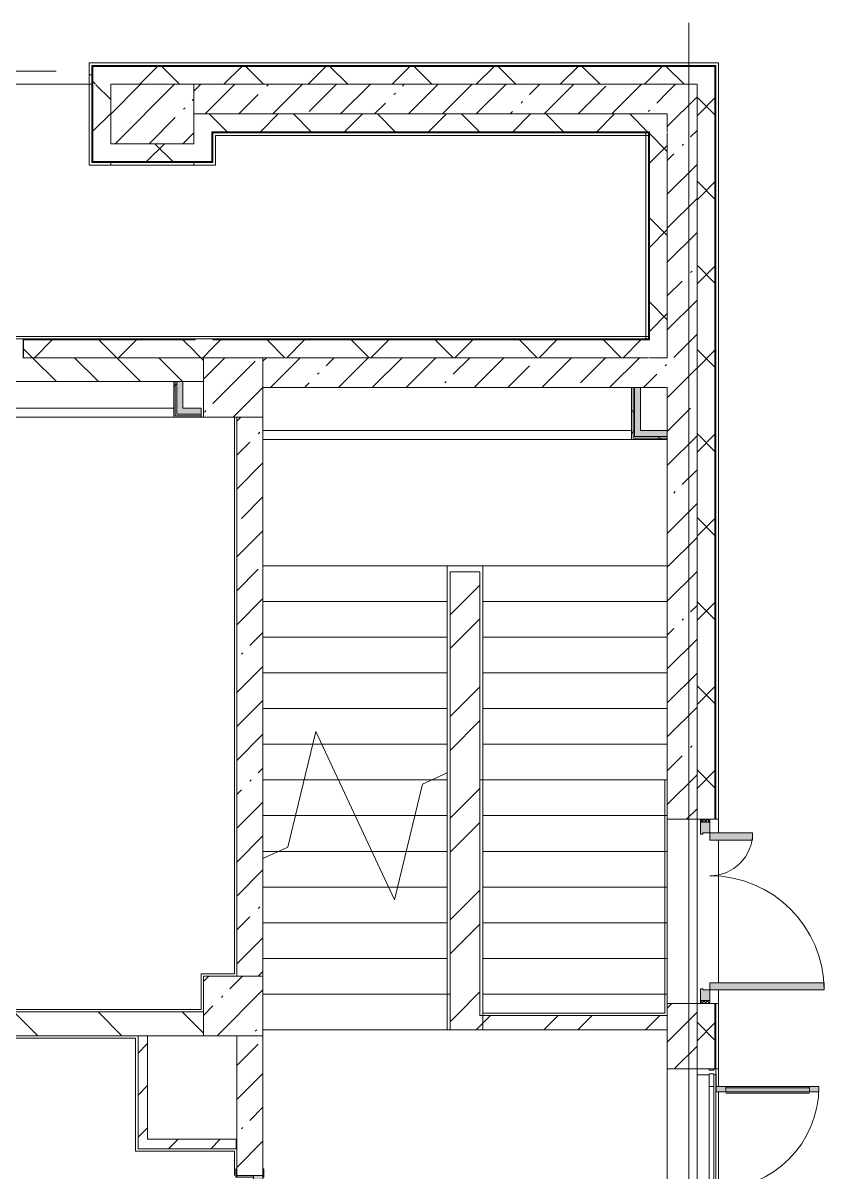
# Model space of a CAD drawing. Header units: millimetres. Extents: x 1311 to 195818, y -8553 to 29000.
# Drawn here: x 188221 to 194956, y 12254 to 21915 of the extents above; entities that cross this region are included whole.
import ezdxf

# ---------------------------------------------------------------- set-up
doc = ezdxf.new("R2010")
doc.units = ezdxf.units.MM
doc.linetypes.add('200_ШТРИХ__ш1_п0_6_', pattern=[800, 500, -300])
for name, color, linetype, lineweight, true_color in [('A-DETL-GENF-4', 7, 'Continuous', 5, 0xaaaaaa), ('A-DETL-GENF-5', 7, 'Continuous', 5, 0xe2e2e2), ('A-DOOR-1', 7, 'Continuous', 5, 0xaaaaaa), ('A-DOOR-2', 7, 'Continuous', 5, 0xe2e2e2), ('A-DOOR-FRAM-1', 7, 'Continuous', 5, 0xe2e2e2), ('A-DOOR-FRAM-2', 7, 'Continuous', 5, 0xaaaaaa), ('A-FLOR-1', 7, 'Continuous', 5, 0xaaaaaa), ('I-WALL-2', 7, 'Continuous', 5, 0xe7e7e7)]:
    doc.layers.add(name, color=color, linetype=linetype, lineweight=lineweight, true_color=true_color)
for name, color, linetype, lineweight in [('A-DETL-MBND-1', 7, '200_ШТРИХ__ш1_п0_6_', 9), ('A-GLAZ-CWMG-2', 7, 'Continuous', 5), ('A-WALL', 7, 'Continuous', 9), ('A-WALL-3', 7, 'Continuous', 5), ('I-WALL-4', 7, 'Continuous', 5), ('S-COLS-4', 7, 'Continuous', 5), ('S-STRS-4', 7, 'Continuous', 5), ('S-STRS-MBND-2', 7, 'Continuous', 5), ('Оси', 7, 'Continuous', 9)]:
    doc.layers.add(name, color=color, linetype=linetype, lineweight=lineweight)
pattern_1 = [(45, (68808.4, 0), (-353.5534, 353.5534), []), (135, (68808.4, 0), (-353.5534, -353.5534), [])]
pattern_2 = [(45, (68808.4, 0), (-285.1231, 285.1231), []), (45, (69093.5, 0), (-285.1231, 285.1231), [504.031, -100.806, 16.764, -84.042])]
pattern_3 = [(45, (68808.4, 0), (-427.6843, 427.6843), []), (45, (69093.5, 0), (-427.6843, 427.6843), [])]
pattern_4 = [(45, (68808.4, 0), (-176.7767, 176.7767), [])]
pattern_5 = [(45, (68808.4, 0), (-530.33, 530.33), []), (135, (68808.4, 0), (-530.33, -530.33), [])]

# ---------------------------------------------------------------- blocks, each defined once
blk = doc.blocks.new('110_Дверь_СКБ_2Ст - Д-1_л_Лестничная клетка EIS60 2-V126-1_11_1_птичка')
at = {"layer": 'A-DOOR-2'}
for points in [[(662.5, 475.4), (662.5, 1010), (612.5, 1010), (612.5, 110), (662.5, 110), (662.5, 412.3)], [(-587.5, 120.5), (-587.5, 510), (-637.5, 510), (-637.5, 110), (-587.5, 110)], [(712.5, 30), (697.5, 30), (697.5, -110), (712.5, -110), (712.5, -51.8)]]:
    blk.add_hatch(color=256, dxfattribs=at).paths.add_polyline_path(points)
h = blk.add_hatch(color=256, dxfattribs=at)
h.paths.add_polyline_path([(712.5, 30), (712.5, 110), (662.5, 110), (662.5, 60), (652.5, 60), (652.5, 30), (697.5, 30)])
h.paths.add_polyline_path([(-627.5, 60), (-637.5, 60), (-637.5, 110), (-687.5, 110), (-682.5, 30), (-627.5, 30)])
at = {"layer": 'A-DOOR-FRAM-1'}
for points in [[(-672.5, 118), (-742.5, 118), (-742.5, 110), (-672.5, 112.8)], [(767.5, 117.5), (767.5, 118), (697.5, 117.5), (697.7, 110), (767.5, 110)], [(-672.5, 30), (-687.5, 30), (-682.5, -110), (-672.5, -110)], [(-672.5, -118), (-672.5, -110), (-742.5, -110), (-742.5, -118), (-681.8, -118)], [(767.5, -110), (697.5, -110), (697.5, -118), (767.5, -118)]]:
    blk.add_hatch(color=256, dxfattribs=at).paths.add_polyline_path(points)
at = {"layer": 'A-DOOR-1'}
for p, q in [((662.5, 1010), (612.5, 1010)), ((612.5, 1010), (612.5, 110)), ((662.5, 110), (662.5, 1010)), ((-637.5, 510), (-637.5, 110)), ((-587.5, 510), (-637.5, 510)), ((-587.5, 110), (-587.5, 510)), ((-637.5, 110), (-587.5, 110)), ((612.5, 110), (662.5, 110))]:
    blk.add_line(p, q, dxfattribs=at)
for centre, radius, start, end in [((662.5, 110), 900, 90, 180), ((-637.5, 110), 400, 360, 90)]:
    blk.add_arc(centre, radius, start, end, dxfattribs=at)
at = {"layer": 'A-DOOR-FRAM-2'}
for p, q in [((-672.5, 118), (-742.5, 118)), ((-742.5, 118), (-742.5, 110)), ((-742.5, 110), (-672.5, 110)), ((-637.5, 110), (-687.5, 110)), ((-687.5, 110), (-687.5, 30)), ((-672.5, 110), (-672.5, 118)), ((-637.5, 60), (-637.5, 110)), ((662.5, 110), (662.5, 60)), ((712.5, 110), (662.5, 110)), ((767.5, 118), (697.5, 118)), ((697.5, 118), (697.5, 110)), ((697.5, 110), (767.5, 110)), ((712.5, 30), (712.5, 110)), ((767.5, 110), (767.5, 118)), ((-687.5, 30), (-627.5, 30)), ((-672.5, 30), (-687.5, 30)), ((-687.5, 30), (-687.5, -110)), ((-672.5, -110), (-672.5, 30)), ((-627.5, 60), (-637.5, 60)), ((-627.5, 30), (-627.5, 60)), ((662.5, 60), (652.5, 60)), ((652.5, 60), (652.5, 30)), ((652.5, 30), (712.5, 30)), ((712.5, 30), (697.5, 30)), ((697.5, 30), (697.5, -110)), ((712.5, -110), (712.5, 30)), ((-672.5, -110), (-742.5, -110)), ((-742.5, -110), (-742.5, -118)), ((-742.5, -118), (-672.5, -118)), ((-687.5, -110), (-672.5, -110)), ((-672.5, -118), (-672.5, -110)), ((697.5, -110), (712.5, -110)), ((767.5, -110), (697.5, -110)), ((697.5, -110), (697.5, -118)), ((697.5, -118), (767.5, -118)), ((767.5, -118), (767.5, -110))]:
    blk.add_line(p, q, dxfattribs=at)
blk = doc.blocks.new('BSC_Колонна _Прямоугольная - 700х500-23282984-1_11_1_птичка')
at = {"layer": 'S-COLS-4'}
h = blk.add_hatch(dxfattribs=at)
h.set_pattern_fill('FP_189', color=256, style=0, pattern_type=2)
h.set_pattern_definition([(45, (-120500, -21150), (-285.1231, 285.1231), []), (45, (-120214.88, -21150), (-285.1231, 285.1231), [504.031, -100.806, 16.764, -84.042])])
h.paths.add_polyline_path([(304, -250), (350, -250), (350, 250), (-350, 250), (-350, -250)])
for p, q in [((350, 250), (-350, 250)), ((-350, 250), (-350, -250)), ((350, -250), (350, 250)), ((-350, -250), (350, -250))]:
    blk.add_line(p, q, dxfattribs=at)
blk = doc.blocks.new('110_Дверь_СКБ_2Ст_Наружная - ДН-3_1_л__ Двухстворчатая 1200 х2900 из подвала EI30-23667726-1_11_1_птичка')
at = {"layer": 'A-DOOR-1'}
h = blk.add_hatch(dxfattribs=at)
h.set_pattern_fill('FP_199', color=256, style=0, pattern_type=2)
h.set_pattern_definition([(135, (1526.41, 143.685), (-14.14214, -14.14214), []), (225, (1526.41, 143.685), (14.14214, -14.14214), [])])
h.paths.add_polyline_path([(794.5, 29), (769.5, 29), (769.9, -51), (794.5, -51), (794.5, -31)])
at = {"layer": 'A-DOOR-2'}
for points in [[(679.5, 286.5), (679.5, 989), (619.5, 989), (619.5, 29), (679.5, 31), (679.5, 101)], [(-580.5, 79.1), (-580.5, 389), (-640.5, 389), (-640.5, 29), (-580.5, 31), (-580.5, 79)]]:
    blk.add_hatch(color=256, dxfattribs=at).paths.add_polyline_path(points)
h = blk.add_hatch(color=256, dxfattribs=at)
h.paths.add_polyline_path([(769.5, -39.6), (769.5, 29), (679.5, 29), (679.5, -31), (669.5, -31), (669.5, -51), (769.5, -50.6)])
h.paths.add_polyline_path([(-630.5, -51), (-630.5, -31), (-640.5, -31), (-640.5, 29), (-730.5, 29), (-730.5, -51), (-640.5, -51)])
at = {"layer": 'A-DOOR-FRAM-2'}
h = blk.add_hatch(dxfattribs=at)
h.set_pattern_fill('FP_200', color=256, style=0, pattern_type=2)
h.set_pattern_definition([(45, (-596.384, 143.685), (-14.1421, 14.1421), []), (135, (-596.384, 143.685), (-14.1421, -14.1421), [])])
h.paths.add_polyline_path([(-730.5, -51), (-730.5, 29), (-755.5, 29), (-755.5, -51)])
at = {"layer": 'A-DOOR-1'}
for p, q in [((679.5, 989), (619.5, 989)), ((619.5, 989), (619.5, 29)), ((679.5, 29), (679.5, 989)), ((-640.5, 389), (-640.5, 29)), ((-580.5, 389), (-640.5, 389)), ((-580.5, 29), (-580.5, 389)), ((-640.5, 29), (-580.5, 29)), ((619.5, 29), (679.5, 29))]:
    blk.add_line(p, q, dxfattribs=at)
for centre, radius, start, end in [((679.5, 29), 960, 90, 180), ((-640.5, 29), 360, 0, 90)]:
    blk.add_arc(centre, radius, start, end, dxfattribs=at)
at = {"layer": 'A-DOOR-FRAM-2'}
for p, q in [((-730.5, 29), (-755.5, 29)), ((-755.5, 29), (-755.5, -51)), ((-640.5, 29), (-730.5, 29)), ((-730.5, 29), (-730.5, -51)), ((-730.5, -51), (-730.5, 29)), ((-640.5, -31), (-640.5, 29)), ((679.5, 29), (679.5, -31)), ((769.5, 29), (679.5, 29)), ((769.5, -51), (769.5, 29)), ((794.5, 29), (769.5, 29)), ((769.5, 29), (769.5, -51)), ((794.5, -51), (794.5, 29)), ((-755.5, -51), (-730.5, -51)), ((-730.5, -51), (-630.5, -51)), ((-630.5, -31), (-640.5, -31)), ((-630.5, -51), (-630.5, -31)), ((679.5, -31), (669.5, -31)), ((669.5, -31), (669.5, -51)), ((669.5, -51), (769.5, -51)), ((769.5, -51), (794.5, -51))]:
    blk.add_line(p, q, dxfattribs=at)
blk = doc.blocks.new('Прямоугольный импост - Импост структурный с накладкой - 160мм-18691760-1_11_1_птичка')
at = {"layer": 'A-GLAZ-CWMG-2'}
for p, q in [((-50, 0), (-50, 17)), ((-50, 17), (0, 17)), ((0, 0), (-10, 0)), ((-10, 0), (-10, -40)), ((0, 17), (0, 0)), ((-50, -140), (-50, -40)), ((-10, -40), (0, -40)), ((0, -40), (0, -140)), ((0, -140), (-50, -140))]:
    blk.add_line(p, q, dxfattribs=at)
blk = doc.blocks.new('Дверь_Витражная_СКБ_2Ст - ВН-6-31912847-1_11_1_птичка')
at = {"layer": 'A-DETL-GENF-5'}
for points in [[(-643, -39), (-643, -370), (-598, -370), (-598, -20), (-643, -20)], [(562, -20), (562, -884), (607, -884), (607, -20)], [(607, -17), (607, -20), (705, -17)]]:
    blk.add_hatch(color=256, dxfattribs=at).paths.add_polyline_path(points)
at = {"layer": 'A-DETL-GENF-4'}
for p, q in [((-607, -20), (-715, -20)), ((-715, -20), (-607, -20)), ((-598, -20), (-643, -20)), ((-643, -370), (-643, -20)), ((-598, -20), (-643, -20)), ((-643, -20), (-643, -370)), ((-598, -370), (-598, -20)), ((-598, -370), (-598, -20)), ((562, -20), (607, -20)), ((562, -884), (562, -20)), ((562, -20), (562, -884)), ((607, -20), (562, -20)), ((607, -884), (607, -20)), ((607, -884), (607, -20)), ((607, -20), (715, -20)), ((607, -20), (715, -20)), ((-643, -100), (-598, -100)), ((-633, -290), (-633, -100)), ((-589, -290), (-589, -100)), ((553, -804), (553, -100)), ((607, -100), (562, -100)), ((597, -804), (597, -100)), ((-643, -290), (-598, -290)), ((-643, -370), (-598, -370)), ((-643, -370), (-598, -370)), ((607, -804), (562, -804)), ((607, -884), (562, -884)), ((562, -884), (607, -884))]:
    blk.add_line(p, q, dxfattribs=at)
at = {"layer": 'A-DOOR-1'}
for p, q in [((-715, 40), (-607, 40)), ((-715, 0), (-715, 40)), ((-607, 40), (-607, 0)), ((607, 40), (715, 40)), ((607, 0), (607, 40)), ((715, 40), (715, 0)), ((-607, 0), (-715, 0)), ((-607, -370), (-607, -20)), ((715, 0), (607, 0)), ((607, -884), (607, -20))]:
    blk.add_line(p, q, dxfattribs=at)
for centre, radius, start, end in [((-607, -20), 350, 270, 0), ((607, -20), 864, 180, 270)]:
    blk.add_arc(centre, radius, start, end, dxfattribs=at)
blk = doc.blocks.new('Прямоугольный импост - Импост структурный с накладкой - 160мм-23689444-1_11_1_птичка')
at = {"layer": 'A-GLAZ-CWMG-2'}
for p, q in [((125081, 13070), (125081, 11660)), ((125238, 13070), (125238, 11660)), ((125181, 12972), (125181, 11758)), ((125221, 12972), (125221, 11758))]:
    blk.add_line(p, q, dxfattribs=at)
blk = doc.blocks.new('BSC_Колонна _Прямоугольная - 500х500-V171-1_11_1_птичка')
at = {"layer": 'S-COLS-4'}
h = blk.add_hatch(dxfattribs=at)
h.set_pattern_fill('FP_203', color=256, style=0, pattern_type=2)
h.set_pattern_definition([(45, (-121180, -18850), (-285.1231, 285.1231), []), (45, (-120894.88, -18850), (-285.1231, 285.1231), [504.031, -100.806, 16.764, -84.042])])
h.paths.add_polyline_path([(230, -250), (250, -250), (250, 250), (-250, 250), (-250, -250), (30, -250)])
for p, q in [((250, 250), (-250, 250)), ((-250, 250), (-250, -250)), ((250, -250), (250, 250)), ((-250, -250), (250, -250))]:
    blk.add_line(p, q, dxfattribs=at)
blk = doc.blocks.new('BSC_Колонна _Прямоугольная - 500х500-22291386-1_11_1_птичка')
at = {"layer": 'S-COLS-4'}
h = blk.add_hatch(dxfattribs=at)
h.set_pattern_fill('FP_204', color=256, style=0, pattern_type=2)
h.set_pattern_definition([(45, (-121180, -13650), (-285.1231, 285.1231), []), (45, (-120894.88, -13650), (-285.1231, 285.1231), [504.031, -100.806, 16.764, -84.042])])
h.paths.add_polyline_path([(109, -250), (250, -250), (250, 250), (-250, 250), (-250, -250), (62, -250)])
for p, q in [((250, 250), (-250, 250)), ((-250, 250), (-250, -250)), ((250, -250), (250, 250)), ((-250, -250), (250, -250))]:
    blk.add_line(p, q, dxfattribs=at)
blk = doc.blocks.new('BSC_Колонна _Прямоугольная - 500х500-V178-1_11_1_птичка')
at = {"layer": 'S-COLS-4'}
for p, q in [((250, 250), (-250, 250)), ((-250, 250), (-250, -250)), ((250, -250), (250, 250)), ((-250, -250), (250, -250))]:
    blk.add_line(p, q, dxfattribs=at)
blk = doc.blocks.new('Зашивка приборов отопления2 - Зашивка приборов отопления-33269377-1_11_1_птичка')
at = {"layer": 'A-WALL-3'}
for p, q in [((119410, 18900), (118210, 18900)), ((120680.1, 18675), (120680.1, 18900)), ((118010, 18675), (120680.1, 18675)), ((120680.1, 18675), (118010, 18675)), ((120680.1, 18600), (120680.1, 18675)), ((118010, 18600), (120680.1, 18600))]:
    blk.add_line(p, q, dxfattribs=at)
blk = doc.blocks.new('Зашивка приборов отопления3 - Зашивка приборов отопления-33270266-1_11_1_птичка')
at = {"layer": 'A-WALL-3'}
for p, q in [((121430, 18487.5), (124530, 18487.5)), ((124530, 18487.5), (121430, 18487.5)), ((121430, 18412.5), (124530, 18412.5))]:
    blk.add_line(p, q, dxfattribs=at)

msp = doc.modelspace()

# ---------------------------------------------------------------- hatches: boundary and pattern name
at = {"layer": 'A-WALL-3'}
h = msp.add_hatch(dxfattribs=at)
h.set_pattern_fill('FP_120', color=256, style=0, pattern_type=2)
h.set_pattern_definition(pattern_1)
h.paths.add_polyline_path([(188808.4, 21400), (193888.4, 21400), (193884, 21550), (188808.4, 21550)])
h = msp.add_hatch(dxfattribs=at)
h.set_pattern_fill('FP_120', color=256, style=0, pattern_type=2)
h.set_pattern_definition(pattern_1)
h.paths.add_polyline_path([(194038.4, -250), (194038.4, 7700), (193888.4, 7700), (193888.4, -250), (193998.4, -250)])
h.paths.add_polyline_path([(194036.7, 8900), (194038.4, 8900), (194038.4, 10820), (193888.4, 10820), (193888.4, 8900), (193998.4, 8900)])
h.paths.add_polyline_path([(193888.4, 13120), (194038.4, 13120), (194038.4, 13670), (193888.4, 13670), (193888.4, 13293.6)])
h.paths.add_polyline_path([(193888.4, 15220), (194038.4, 15220), (194038.4, 21550), (193888.4, 21550), (193888.4, 15593.2)])
h = msp.add_hatch(dxfattribs=at)
h.set_pattern_fill('FP_120', color=256, style=0, pattern_type=2)
h.set_pattern_definition(pattern_1)
h.paths.add_polyline_path([(188808.4, 20750), (188958.4, 20750), (188958.4, 21400), (188808.4, 21395.4), (188808.4, 20900)])
h = msp.add_hatch(dxfattribs=at)
h.set_pattern_fill('FP_120', color=256, style=0, pattern_type=2)
h.set_pattern_definition(pattern_1)
h.paths.add_polyline_path([(189658.4, 20750), (189808.4, 20750), (189808.4, 21150), (189658.4, 21150), (189658.4, 20900)])
h = msp.add_hatch(dxfattribs=at)
h.set_pattern_fill('FP_120', color=256, style=0, pattern_type=2)
h.set_pattern_definition(pattern_1)
h.paths.add_polyline_path([(193488.4, 21000), (193638.4, 21000), (193638.4, 21150), (189808.4, 21150), (189811.4, 21000), (193435.8, 21000)])
h = msp.add_hatch(dxfattribs=at)
h.set_pattern_fill('FP_120', color=256, style=0, pattern_type=2)
h.set_pattern_definition(pattern_1)
h.paths.add_polyline_path([(193638.4, 19100), (193638.4, 21000), (193488.4, 20997), (193488.4, 19100), (193584.6, 19100)])
h = msp.add_hatch(dxfattribs=at)
h.set_pattern_fill('FP_120', color=256, style=0, pattern_type=2)
h.set_pattern_definition(pattern_1)
h.paths.add_polyline_path([(189612.4, 20750), (189658.4, 20750), (189658.4, 20900), (188958.4, 20900), (188958.4, 20750)])
h = msp.add_hatch(dxfattribs=at)
h.set_pattern_fill('FP_120', color=256, style=0, pattern_type=2)
h.set_pattern_definition(pattern_1)
h.paths.add_polyline_path([(184971, 19100), (187010.4, 19100), (187010.4, 19250), (184308.8, 19250), (184308.8, 19100), (184908.8, 19100)])
h.paths.add_polyline_path([(189660.4, 19100), (189668.4, 19100), (189665.4, 19250), (188226.4, 19250), (188226.4, 19100), (188684.1, 19100)])
h.paths.add_polyline_path([(181614.2, 19100), (181628.8, 19100), (181608.8, 19218.2), (181608.8, 19100)])
h.paths.add_polyline_path([(181708.8, 19100), (181717.2, 19100), (181698.8, 19125), (181707.4, 19103.7)])
h.paths.add_polyline_path([(181664.7, 19158.9), (181665.9, 19170.9), (181658.8, 19180.7), (181658.8, 19250), (181608.7, 19250), (181614.2, 19228.8), (181658.8, 19167.1)])
h = msp.add_hatch(dxfattribs=at)
h.set_pattern_fill('FP_120', color=256, style=0, pattern_type=2)
h.set_pattern_definition(pattern_1)
h.paths.add_polyline_path([(189738.4, 19100), (189818.4, 19100), (189818.4, 19258), (189668.4, 19253), (189668.4, 19100)])
h = msp.add_hatch(dxfattribs=at)
h.set_pattern_fill('FP_120', color=256, style=0, pattern_type=2)
h.set_pattern_definition(pattern_1)
h.paths.add_polyline_path([(190540.7, 19100), (193488.4, 19100), (193485.4, 19250), (189818.4, 19250), (189818.4, 19100), (190238.4, 19100)])
h = msp.add_hatch(dxfattribs=at)
h.set_pattern_fill('FP_102', color=256, style=0, pattern_type=2)
h.set_pattern_definition([(135, (68808.4, 0), (-176.7767, -176.7767), [])])
h.paths.add_polyline_path([(189738.4, 18900), (189738.4, 19100), (188218.4, 19100), (188218.4, 18900), (189718.4, 18900)])
h.paths.add_polyline_path([(186838.4, 18900), (187018.4, 18900), (187013.4, 19100), (186818.4, 19100), (186818.4, 18900), (186827.5, 18900)])
at = {"layer": 'I-WALL-2'}
for points in [[(189564, 18675), (189564, 18900), (189514, 18900), (189514, 18675)], [(193413.4, 18487.5), (193413.4, 18850), (193363.4, 18848), (193363.4, 18487.5)], [(189564, 18625), (189718.4, 18625), (189718.4, 18675), (189514, 18675), (189514, 18625)], [(193636.4, 18437.5), (193638.4, 18437.5), (193638.4, 18487.5), (193363.4, 18487.5), (193363.4, 18437.5)]]:
    msp.add_hatch(color=256, dxfattribs=at).paths.add_polyline_path(points)
at = {"layer": 'I-WALL-4'}
h = msp.add_hatch(dxfattribs=at)
h.set_pattern_fill('FP_101', color=256, style=0, pattern_type=2)
h.set_pattern_definition(pattern_2)
h.paths.add_polyline_path([(193638.4, 21150), (193638.4, 21400), (189658.4, 21400), (189658.4, 21150), (193424, 21150)])
h = msp.add_hatch(dxfattribs=at)
h.set_pattern_fill('FP_101', color=256, style=0, pattern_type=2)
h.set_pattern_definition(pattern_2)
h.paths.add_polyline_path([(193888.4, 10600), (193888.4, 10820), (193638.4, 10820), (193638.4, 10600), (193688.4, 10600)])
h.paths.add_polyline_path([(193888.4, 13120), (193888.4, 13670), (193638.4, 13670), (193638.4, 13120)])
h.paths.add_polyline_path([(193638.4, 15220), (193888.4, 15220), (193888.4, 21400), (193638.4, 21400), (193638.4, 15550)])
h = msp.add_hatch(dxfattribs=at)
h.set_pattern_fill('FP_101', color=256, style=0, pattern_type=2)
h.set_pattern_definition(pattern_2)
h.paths.add_polyline_path([(193480.4, 18850), (193638.4, 18850), (193638.4, 19100), (190238.4, 19100), (190238.4, 18850), (193413.4, 18850)])
h = msp.add_hatch(dxfattribs=at)
h.set_pattern_fill('FP_212', color=256, style=0, pattern_type=2)
h.set_pattern_definition(pattern_5)
h.paths.add_polyline_path([(189498.4, 18612.5), (189501.5, 18612.5), (189501.5, 18900), (189489, 18900), (189489, 18612.5)])
h = msp.add_hatch(dxfattribs=at)
h.set_pattern_fill('FP_212', color=256, style=0, pattern_type=2)
h.set_pattern_definition(pattern_5)
h.paths.add_polyline_path([(189514, 18625), (189514, 18900), (189501.5, 18900), (189501.5, 18625)])
h = msp.add_hatch(dxfattribs=at)
h.set_pattern_fill('FP_212', color=256, style=0, pattern_type=2)
h.set_pattern_definition(pattern_5)
h.paths.add_polyline_path([(193350.9, 18425), (193350.9, 18850), (193338.4, 18850), (193338.4, 18425), (193347.8, 18425)])
h = msp.add_hatch(dxfattribs=at)
h.set_pattern_fill('FP_212', color=256, style=0, pattern_type=2)
h.set_pattern_definition(pattern_5)
h.paths.add_polyline_path([(193363.4, 18437.5), (193363.4, 18850), (193350.9, 18849), (193350.9, 18437.5)])
h = msp.add_hatch(dxfattribs=at)
h.set_pattern_fill('FP_101', color=256, style=0, pattern_type=2)
h.set_pattern_definition(pattern_2)
h.paths.add_polyline_path([(190238.4, 10380), (190238.4, 10825), (190018.4, 10825), (190018.4, 10380)])
h.paths.add_polyline_path([(190188.4, 12225), (190238.4, 12225), (190238.4, 13400), (190018.4, 13400), (190018.4, 12225), (190158.4, 12225)])
h.paths.add_polyline_path([(190030.4, 13900), (190238.4, 13900), (190238.4, 18600), (190018.4, 18600), (190018.4, 13900)])
h = msp.add_hatch(dxfattribs=at)
h.set_pattern_fill('FP_212', color=256, style=0, pattern_type=2)
h.set_pattern_definition(pattern_5)
h.paths.add_polyline_path([(193413.4, 18412.5), (193638.4, 18412.5), (193637.4, 18425), (193338.4, 18425), (193338.4, 18412.5), (193363.4, 18412.5)])
h = msp.add_hatch(dxfattribs=at)
h.set_pattern_fill('FP_212', color=256, style=0, pattern_type=2)
h.set_pattern_definition(pattern_5)
h.paths.add_polyline_path([(193638.4, 18425), (193636.4, 18437.5), (193350.9, 18437.5), (193350.9, 18425), (193637.4, 18425)])
h = msp.add_hatch(dxfattribs=at)
h.set_pattern_fill('FP_171', color=256, style=0, pattern_type=2)
h.set_pattern_definition(pattern_3)
h.paths.add_polyline_path([(191813.4, 13570), (192063.4, 13570), (192063.4, 17300), (191813.4, 17300), (191813.4, 13750)])
h = msp.add_hatch(dxfattribs=at)
h.set_pattern_fill('FP_119', color=256, style=0, pattern_type=2)
h.set_pattern_definition([(135, (68808.4, 0), (-353.5534, -353.5534), [])])
h.paths.add_polyline_path([(189738.4, 13400), (189738.4, 13600), (184908.4, 13600), (184908.4, 13400), (189612.4, 13400)])
h = msp.add_hatch(dxfattribs=at)
h.set_pattern_fill('FP_171', color=256, style=0, pattern_type=2)
h.set_pattern_definition(pattern_3)
h.paths.add_polyline_path([(192088.4, 13450), (193638.4, 13450), (193638.4, 13570), (191813.4, 13570), (191813.4, 13450), (192063.4, 13450)])
h = msp.add_hatch(dxfattribs=at)
h.set_pattern_fill('FP_118', color=256, style=0, pattern_type=2)
h.set_pattern_definition(pattern_4)
h.paths.add_polyline_path([(189188.4, 12450), (189268.4, 12450), (189268.4, 13400), (189188.4, 13400), (189188.4, 13077.6)])
h = msp.add_hatch(dxfattribs=at)
h.set_pattern_fill('FP_118', color=256, style=0, pattern_type=2)
h.set_pattern_definition(pattern_4)
h.paths.add_polyline_path([(190013.4, 12450), (190013.4, 12530), (189268.4, 12530), (189268.4, 12450), (189998.4, 12450)])

# ---------------------------------------------------------------- linework, layer by layer
at = {"layer": 'A-DETL-MBND-1'}
for p, q in [((180001, 21510), (188778.4, 21510)), ((188778.4, 21400), (180080.5, 21400))]:
    msp.add_line(p, q, dxfattribs=at)
at = {"layer": 'A-FLOR-1'}
for p, q in [((188778.4, 21400), (180080.5, 21400)), ((189718.4, 18600), (189738.4, 18600)), ((189998.4, 18600), (189998.4, 13920)), ((193638.4, 15550), (192063.4, 15550)), ((192088.4, 15550), (192088.4, 13590)), ((193618.4, 13590), (193618.4, 15550)), ((189718.4, 13920), (189718.4, 13620)), ((189998.4, 13920), (189718.4, 13920)), ((191813.4, 13750), (191788.4, 13750)), ((189718.4, 13620), (186838.4, 13620)), ((192088.4, 13590), (193618.4, 13590)), ((191813.4, 13450), (191788.4, 13450)), ((182482.6, 13380), (189168.4, 13380)), ((189168.4, 12430), (189168.4, 13380)), ((189998.4, 12430), (189168.4, 12430)), ((189998.4, 12225), (189998.4, 12430))]:
    msp.add_line(p, q, dxfattribs=at)
at = {"layer": 'A-WALL'}
for p, q in [((188805.4, 21553), (194041.4, 21553)), ((188805.4, 20747), (188805.4, 21553)), ((188808.4, 21550), (194038.4, 21550)), ((188808.4, 20750), (188808.4, 21550)), ((194038.4, 15220), (194038.4, 21550)), ((194041.4, 15220), (194041.4, 21553)), ((193888.4, 21400), (193888.4, 15220)), ((189816.4, 21150), (189808.4, 21150)), ((193638.4, 21000), (193638.4, 21150)), ((193488.4, 21000), (189808.4, 21000)), ((189808.4, 20750), (189808.4, 21000)), ((193485.4, 20997), (189811.4, 20997)), ((189811.4, 20747), (189811.4, 20997)), ((189816.4, 20997), (189816.4, 20992)), ((193485.4, 19253), (193485.4, 20997)), ((193488.4, 19250), (193488.4, 21000)), ((193638.4, 20992), (193638.4, 19100)), ((189811.4, 20747), (188805.4, 20747)), ((189808.4, 20750), (188808.4, 20750)), ((188223.4, 19253), (188223.4, 19100)), ((189665.4, 19253), (188223.4, 19253)), ((189668.4, 19250), (188226.4, 19250)), ((188226.4, 19250), (188226.4, 19100)), ((189660.4, 19253), (189660.4, 19258)), ((189665.4, 19258), (189665.4, 19253)), ((189668.4, 19258), (189668.4, 19250)), ((189818.4, 19250), (189818.4, 19258)), ((189818.4, 19253), (193485.4, 19253)), ((189818.4, 19250), (193488.4, 19250)), ((189738.4, 19100), (188218.4, 19100)), ((193488.4, 19100), (193638.4, 19100)), ((189501.5, 18900), (189501.5, 18612.5)), ((189514, 18900), (189514, 18625)), ((193413.4, 18850), (193338.4, 18850)), ((193350.9, 18850), (193350.9, 18425)), ((193363.4, 18850), (193363.4, 18437.5)), ((189501.5, 18612.5), (189718.4, 18612.5)), ((189514, 18625), (189718.4, 18625)), ((193638.4, 18412.5), (193638.4, 18487.5)), ((193350.9, 18425), (193638.4, 18425)), ((193363.4, 18437.5), (193638.4, 18437.5)), ((193888.4, 13670), (193888.4, 13120)), ((194038.4, 13120), (194038.4, 13670)), ((194041.4, 13120), (194041.4, 13670)), ((193638.4, 13450), (193638.4, 13570)), ((189268.4, 13400), (189188.4, 13400))]:
    msp.add_line(p, q, dxfattribs=at)
at = {"layer": 'A-WALL-3'}
for p, q in [((188778.4, 21580), (194068.4, 21580)), ((188778.4, 20720), (188778.4, 21580)), ((194046.4, 21558), (188800.4, 21558)), ((188800.4, 21558), (188800.4, 20742)), ((194046.4, 15220), (194046.4, 21558)), ((194068.4, 21580), (194068.4, 15105)), ((188800.4, 21479), (188778.4, 21479)), ((188800.4, 21400), (188778.4, 21400)), ((189658.4, 21400), (193888.4, 21400)), ((189816.4, 20992), (193480.4, 20992)), ((189816.4, 20742), (189816.4, 20992)), ((193480.4, 20970), (189838.4, 20970)), ((189838.4, 20970), (189838.4, 20720)), ((193458.4, 19258), (193458.4, 20992)), ((193480.4, 20992), (193480.4, 19258)), ((189838.4, 20720), (188778.4, 20720)), ((188800.4, 20742), (189816.4, 20742)), ((188958.4, 20742), (188958.4, 20720)), ((189658.4, 20720), (189658.4, 20742)), ((184160.8, 19280), (193480.5, 19280)), ((189818.4, 19258), (184308.8, 19258)), ((193480.4, 19258), (189818.4, 19258)), ((186818.4, 18900), (189738.4, 18900)), ((193888.4, 15220), (193916.4, 15220)), ((193888.4, 13670), (193888.4, 15220)), ((193996.4, 15220), (194068.4, 15220)), ((194068.4, 15045), (194068.4, 13845)), ((194068.4, 13785), (194068.4, 12972)), ((193916.4, 13670), (193888.4, 13670)), ((194068.4, 13670), (193996.4, 13670)), ((194046.4, 13120), (194046.4, 13670)), ((193888.4, 13120), (194068.4, 13120)), ((193888.4, 10820), (193888.4, 13120)), ((194068.4, 12927), (194068.4, 11767))]:
    msp.add_line(p, q, dxfattribs=at)
at = {"layer": 'I-WALL-4'}
for p, q in [((193638.4, 21400), (189658.4, 21400)), ((189658.4, 21150), (193638.4, 21150)), ((193480.4, 19100), (190238.4, 19100)), ((189489, 18900), (189489, 18600)), ((189564, 18675), (189564, 18900)), ((190238.4, 18850), (193338.4, 18850)), ((193338.4, 18850), (193338.4, 18412.5)), ((193413.4, 18850), (193638.4, 18850)), ((193413.4, 18487.5), (193413.4, 18850)), ((193638.4, 18850), (193638.4, 18487.5)), ((189718.4, 18675), (189564, 18675)), ((189718.4, 18600), (189718.4, 18675)), ((189489, 18600), (189718.4, 18600)), ((190018.4, 18600), (190018.4, 13900)), ((190238.4, 13900), (190238.4, 18600)), ((193638.4, 18487.5), (193413.4, 18487.5)), ((193338.4, 18412.5), (193638.4, 18412.5)), ((193638.4, 18412.5), (193638.4, 13570)), ((191813.4, 17300), (191813.4, 13450)), ((192063.4, 17300), (191813.4, 17300)), ((192063.4, 13570), (192063.4, 17300)), ((193638.4, 15220), (193888.4, 15220)), ((193888.4, 13670), (193638.4, 13670)), ((189738.4, 13600), (186818.4, 13600)), ((193638.4, 13570), (192063.4, 13570)), ((191813.4, 13450), (193638.4, 13450)), ((193638.4, 10600), (193638.4, 13450)), ((184908.4, 13400), (189188.4, 13400)), ((189188.4, 13400), (189188.4, 12450)), ((189268.4, 13400), (189738.4, 13400)), ((189268.4, 12530), (189268.4, 13400)), ((190018.4, 13400), (190018.4, 12280)), ((190238.4, 12280), (190238.4, 13400)), ((193638.4, 13120), (193888.4, 13120)), ((190013.4, 12530), (189268.4, 12530)), ((190013.4, 12450), (190013.4, 12530)), ((189188.4, 12450), (190013.4, 12450))]:
    msp.add_line(p, q, dxfattribs=at)
at = {"layer": 'S-STRS-4'}
for p, q in [((190238.4, 17350), (191788.4, 17350)), ((190238.4, 17350), (191788.4, 17350)), ((191788.4, 17350), (192088.4, 17350)), ((191788.4, 17050), (191788.4, 17350)), ((193638.4, 17350), (192088.4, 17350)), ((192088.4, 17350), (192088.4, 17050)), ((193638.4, 17350), (192088.4, 17350)), ((190238.4, 17050), (191788.4, 17050)), ((190238.4, 17050), (191788.4, 17050)), ((191788.4, 16750), (191788.4, 17050)), ((192088.4, 17050), (192088.4, 16750)), ((193638.4, 17050), (192088.4, 17050)), ((193638.4, 17050), (192088.4, 17050)), ((190238.4, 16750), (191788.4, 16750)), ((190238.4, 16750), (191788.4, 16750)), ((191788.4, 16450), (191788.4, 16750)), ((192088.4, 16750), (192088.4, 16450)), ((193638.4, 16750), (192088.4, 16750)), ((193638.4, 16750), (192088.4, 16750)), ((190238.4, 16450), (191788.4, 16450)), ((190238.4, 16450), (191788.4, 16450)), ((191788.4, 16150), (191788.4, 16450)), ((192088.4, 16450), (192088.4, 16150)), ((193638.4, 16450), (192088.4, 16450)), ((193638.4, 16450), (192088.4, 16450)), ((190238.4, 16150), (191788.4, 16150)), ((190238.4, 16150), (191788.4, 16150)), ((191788.4, 15850), (191788.4, 16150)), ((192088.4, 16150), (192088.4, 15850)), ((193638.4, 16150), (192088.4, 16150)), ((193638.4, 16150), (192088.4, 16150)), ((190238.4, 15850), (190657, 15850)), ((190238.4, 15850), (190657, 15850)), ((190657, 15850), (190733.6, 15850)), ((190657, 15850), (190733.6, 15850)), ((190733.6, 15850), (191788.4, 15850)), ((190733.6, 15850), (191788.4, 15850)), ((191788.4, 15611.4), (191788.4, 15850)), ((192088.4, 15850), (192088.4, 15550)), ((193638.4, 15850), (192088.4, 15850)), ((193638.4, 15850), (192088.4, 15850)), ((191788.4, 15550), (191788.4, 15611.4)), ((190238.4, 15550), (190584, 15550)), ((190238.4, 15550), (190584, 15550)), ((190584, 15550), (190873.5, 15550)), ((190584, 15550), (190873.5, 15550)), ((190873.5, 15550), (191656.7, 15550)), ((190873.5, 15550), (191656.7, 15550)), ((191656.7, 15550), (191788.4, 15550)), ((191656.7, 15550), (191788.4, 15550)), ((191788.4, 15250), (191788.4, 15550)), ((193638.4, 15550), (192088.4, 15550)), ((190238.4, 15250), (190511.1, 15250)), ((190238.4, 15250), (190511.1, 15250)), ((190511.1, 15250), (191013.4, 15250)), ((190511.1, 15250), (191013.4, 15250)), ((191013.4, 15250), (191515.6, 15250)), ((191013.4, 15250), (191515.6, 15250)), ((191515.6, 15250), (191788.4, 15250)), ((191515.6, 15250), (191788.4, 15250)), ((191788.4, 14950), (191788.4, 15250)), ((190238.4, 14950), (190370, 14950)), ((190238.4, 14950), (190370, 14950)), ((190370, 14950), (191153.3, 14950)), ((190370, 14950), (191153.3, 14950)), ((191153.3, 14950), (191442.7, 14950)), ((191153.3, 14950), (191442.7, 14950)), ((191442.7, 14950), (191788.4, 14950)), ((191442.7, 14950), (191788.4, 14950)), ((191788.4, 14650), (191788.4, 14950)), ((190238.4, 14650), (191293.2, 14650)), ((190238.4, 14650), (191293.2, 14650)), ((191293.2, 14650), (191369.8, 14650)), ((191293.2, 14650), (191369.8, 14650)), ((191369.8, 14650), (191788.4, 14650)), ((191369.8, 14650), (191788.4, 14650)), ((191788.4, 14350), (191788.4, 14650)), ((190238.4, 14350), (191788.4, 14350)), ((190238.4, 14350), (191788.4, 14350)), ((191788.4, 14050), (191788.4, 14350)), ((190238.4, 14050), (191788.4, 14050)), ((190238.4, 14050), (191788.4, 14050)), ((191788.4, 13750), (191788.4, 14050)), ((190238.4, 13750), (191788.4, 13750)), ((190238.4, 13750), (191788.4, 13750)), ((191788.4, 13450), (191788.4, 13750)), ((190238.4, 13450), (191788.4, 13450)), ((190238.4, 13450), (191788.4, 13450))]:
    msp.add_line(p, q, dxfattribs=at)
at = {"layer": 'S-STRS-MBND-2'}
for p, q in [((190238.4, 18850), (190238.4, 17350)), ((193638.4, 18850), (190238.4, 18850)), ((193638.4, 17350), (193638.4, 18850)), ((190238.4, 17350), (191788.4, 17350)), ((190238.4, 15550), (190238.4, 17350)), ((190238.4, 17350), (191788.4, 17350)), ((191788.4, 17350), (192088.4, 17350)), ((191788.4, 15611.4), (191788.4, 17350)), ((193638.4, 17350), (192088.4, 17350)), ((192088.4, 17350), (192088.4, 13450)), ((193638.4, 17350), (192088.4, 17350)), ((193638.4, 17350), (193638.4, 13450)), ((190238.4, 17050), (191788.4, 17050)), ((190238.4, 17050), (191788.4, 17050)), ((193638.4, 17050), (192088.4, 17050)), ((193638.4, 17050), (192088.4, 17050)), ((190238.4, 16750), (191788.4, 16750)), ((190238.4, 16750), (191788.4, 16750)), ((193638.4, 16750), (192088.4, 16750)), ((193638.4, 16750), (192088.4, 16750)), ((190238.4, 16450), (191788.4, 16450)), ((190238.4, 16450), (191788.4, 16450)), ((193638.4, 16450), (192088.4, 16450)), ((193638.4, 16450), (192088.4, 16450)), ((190238.4, 16150), (191788.4, 16150)), ((190238.4, 16150), (191788.4, 16150)), ((193638.4, 16150), (192088.4, 16150)), ((193638.4, 16150), (192088.4, 16150)), ((190683.2, 15958.1), (190446.9, 14985.9)), ((191343.6, 14541.9), (190683.2, 15958.1)), ((190238.4, 15850), (190657, 15850)), ((190238.4, 15850), (190657, 15850)), ((190733.6, 15850), (191788.4, 15850)), ((190733.6, 15850), (191788.4, 15850)), ((193638.4, 15850), (192088.4, 15850)), ((193638.4, 15850), (192088.4, 15850)), ((191788.4, 15611.4), (191579.8, 15514.1)), ((190238.4, 15550), (190584, 15550)), ((190238.4, 15550), (190584, 15550)), ((190873.5, 15550), (191656.7, 15550)), ((190873.5, 15550), (191656.7, 15550)), ((191579.8, 15514.1), (191343.6, 14541.9)), ((193638.4, 15550), (192088.4, 15550)), ((193638.4, 15550), (192088.4, 15550)), ((190238.4, 15250), (190511.1, 15250)), ((190238.4, 15250), (190511.1, 15250)), ((191013.4, 15250), (191515.6, 15250)), ((191013.4, 15250), (191515.6, 15250)), ((193638.4, 15250), (192088.4, 15250)), ((193638.4, 15250), (192088.4, 15250)), ((190446.9, 14985.9), (190238.4, 14888.6)), ((190238.4, 14950), (190370, 14950)), ((190238.4, 14950), (190370, 14950)), ((191153.3, 14950), (191442.7, 14950)), ((191153.3, 14950), (191442.7, 14950)), ((193638.4, 14950), (192088.4, 14950)), ((193638.4, 14950), (192088.4, 14950)), ((191293.2, 14650), (191369.8, 14650)), ((191293.2, 14650), (191369.8, 14650)), ((193638.4, 14650), (192088.4, 14650)), ((193638.4, 14650), (192088.4, 14650)), ((193638.4, 14350), (192088.4, 14350)), ((193638.4, 14350), (192088.4, 14350)), ((193638.4, 14050), (192088.4, 14050)), ((193638.4, 14050), (192088.4, 14050)), ((193638.4, 13750), (192088.4, 13750)), ((193638.4, 13750), (192088.4, 13750)), ((193638.4, 13450), (192088.4, 13450))]:
    msp.add_line(p, q, dxfattribs=at)
at = {"layer": 'Оси'}
msp.add_line((193818.4, 10029.8), (193818.4, 21915.1), dxfattribs=at)

# ---------------------------------------------------------------- block references
at = {"layer": 'A-DOOR-1'}
for name, p, rotation in [('110_Дверь_СКБ_2Ст_Наружная - ДН-3_1_л__ Двухстворчатая 1200 х2900 из подвала EI30-23667726-1_11_1_птичка', (193967.4, 14464.5), 269.9999999999999), ('Дверь_Витражная_СКБ_2Ст - ВН-6-31912847-1_11_1_птичка', (194029.4, 12365), 89.99999999999957), ('110_Дверь_СКБ_2Ст - Д-1_л_Лестничная клетка EIS60 2-V126-1_11_1_птичка', (190128.4, 11537.5), 269.9999999999999)]:
    msp.add_blockref(name, p, dxfattribs=dict(at, rotation=rotation))
at = {"layer": 'A-GLAZ-CWMG-2', "extrusion": (0, 0, -1), "rotation": 90.00000000000044}
msp.add_blockref('Прямоугольный импост - Импост структурный с накладкой - 160мм-18691760-1_11_1_птичка', (-194029.4, 13120), dxfattribs=at)
at = {"layer": 'A-GLAZ-CWMG-2'}
msp.add_blockref('Прямоугольный импост - Импост структурный с накладкой - 160мм-23689444-1_11_1_птичка', (68808.4, 0), dxfattribs=at)
at = {"layer": 'A-WALL-3'}
for name in ['Зашивка приборов отопления2 - Зашивка приборов отопления-33269377-1_11_1_птичка', 'Зашивка приборов отопления3 - Зашивка приборов отопления-33270266-1_11_1_птичка']:
    msp.add_blockref(name, (68808.4, 0), dxfattribs=at)
at = {"layer": 'S-COLS-4'}
for name, p in [('BSC_Колонна _Прямоугольная - 700х500-23282984-1_11_1_птичка', (189308.4, 21150)), ('BSC_Колонна _Прямоугольная - 500х500-V171-1_11_1_птичка', (189988.4, 18850)), ('BSC_Колонна _Прямоугольная - 500х500-V178-1_11_1_птичка', (189988.4, 18850)), ('BSC_Колонна _Прямоугольная - 500х500-22291386-1_11_1_птичка', (189988.4, 13650))]:
    msp.add_blockref(name, p, dxfattribs=at)

doc.saveas('drawing.dxf')
